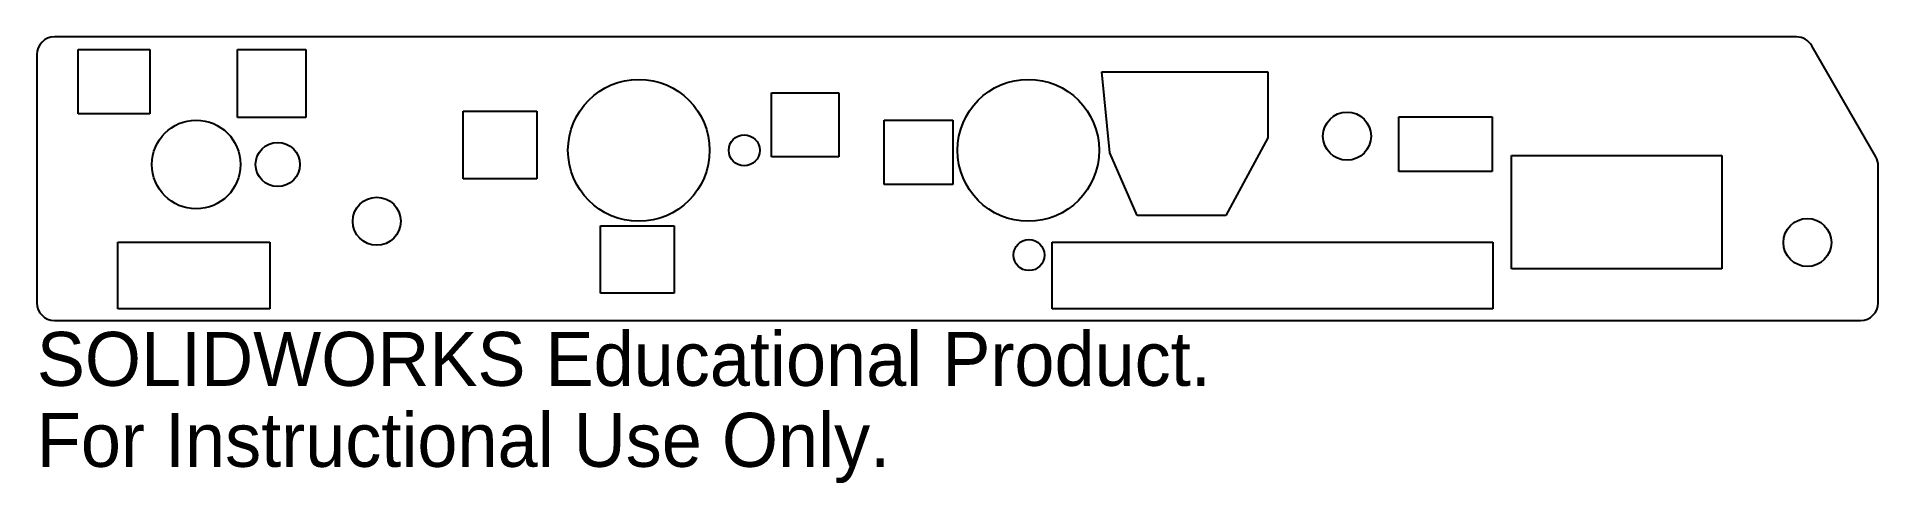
# Model space of a CAD drawing. Header units: inches. Extents: x 0 to 6.5, y -1.57 to 0.
import ezdxf

# ---------------------------------------------------------------- set-up
doc = ezdxf.new("R2010")
doc.units = ezdxf.units.IN
doc.header["$MEASUREMENT"] = 0
doc.styles.add('SLDTEXTSTYLE0', font='Arail.ttf')

msp = doc.modelspace()

# ---------------------------------------------------------------- linework, layer by layer
at = {"color": 1, "linetype": 'Continuous', "lineweight": 25}
for p, q in [((6.2113, 0), (0.0625, 0)), ((0, -0.0625), (0, -0.9375)), ((0.1461, -0.0444), (0.3985, -0.0444)), ((0.1461, -0.2714), (0.1461, -0.0444)), ((0.3985, -0.0444), (0.3985, -0.2714)), ((0.7081, -0.0444), (0.9494, -0.0444)), ((0.7081, -0.2841), (0.7081, -0.0444)), ((0.9494, -0.0444), (0.9494, -0.2841)), ((6.4916, -0.423), (6.2655, -0.0312)), ((3.7598, -0.1238), (4.3452, -0.1238)), ((3.788, -0.4089), (3.7598, -0.1238)), ((4.3452, -0.1238), (4.3452, -0.3556)), ((2.5937, -0.1972), (2.8314, -0.1972)), ((2.5937, -0.4232), (2.5937, -0.1972)), ((2.8314, -0.1972), (2.8314, -0.4232)), ((0.3985, -0.2714), (0.1461, -0.2714)), ((0.9494, -0.2841), (0.7081, -0.2841)), ((1.505, -0.2619), (1.7653, -0.2619)), ((1.505, -0.5), (1.505, -0.2619)), ((1.7653, -0.2619), (1.7653, -0.5)), ((2.991, -0.294), (3.2331, -0.294)), ((2.991, -0.52), (2.991, -0.294)), ((3.2331, -0.294), (3.2331, -0.52)), ((4.8081, -0.282), (5.1375, -0.282)), ((4.8081, -0.475), (4.8081, -0.282)), ((5.1375, -0.282), (5.1375, -0.475)), ((4.3452, -0.3556), (4.1977, -0.6295)), ((2.8314, -0.4232), (2.5937, -0.4232)), ((3.8839, -0.6295), (3.788, -0.4089)), ((5.2052, -0.4182), (5.9481, -0.4182)), ((5.2052, -0.8174), (5.2052, -0.4182)), ((5.9481, -0.4182), (5.9481, -0.8174)), ((6.5, -0.9375), (6.5, -0.4542)), ((1.7653, -0.5), (1.505, -0.5)), ((5.1375, -0.475), (4.8081, -0.475)), ((3.2331, -0.52), (2.991, -0.52)), ((4.1977, -0.6295), (3.8839, -0.6295)), ((1.9892, -0.6667), (2.2495, -0.6667)), ((1.9892, -0.9032), (1.9892, -0.6667)), ((2.2495, -0.6667), (2.2495, -0.9032)), ((0.2858, -0.7239), (0.8224, -0.7239)), ((0.2858, -0.9588), (0.2858, -0.7239)), ((0.8224, -0.7239), (0.8224, -0.9588)), ((3.5847, -0.7239), (5.1394, -0.7239)), ((3.5847, -0.9588), (3.5847, -0.7239)), ((5.1394, -0.7239), (5.1394, -0.9588)), ((5.9481, -0.8174), (5.2052, -0.8174)), ((2.2495, -0.9032), (1.9892, -0.9032)), ((0.8224, -0.9588), (0.2858, -0.9588)), ((5.1394, -0.9588), (3.5847, -0.9588)), ((0.0625, -1), (6.4375, -1))]:
    msp.add_line(p, q, dxfattribs=at)
for centre, radius in [((2.125, -0.4), 0.25), ((3.5, -0.4), 0.25), ((0.5625, -0.45), 0.1563), ((4.625, -0.35), 0.0848), ((0.8503, -0.45), 0.0781), ((2.497, -0.4), 0.0547), ((1.2, -0.65), 0.0847), ((6.25, -0.725), 0.0847), ((3.5023, -0.7692), 0.0547)]:
    msp.add_circle(centre, radius, dxfattribs=at)
for centre, start, end in [((0.0625, -0.0625), 90, 180), ((6.2113, -0.0625), 30, 90), ((6.4375, -0.4542), 360, 30), ((0.0625, -0.9375), 180, 270), ((6.4375, -0.9375), 270, 0)]:
    msp.add_arc(centre, 0.0625, start, end, dxfattribs=at)

# ---------------------------------------------------------------- texts
at = {"color": 7, "linetype": 'Continuous', "char_height": 0.1903, "attachment_point": 1, "style": 'SLDTEXTSTYLE0'}
for s, insert in [('SOLIDWORKS Educational Product.', (0, -1.0401)), ('For Instructional Use Only.', (0, -1.3256))]:
    msp.add_mtext(s, dxfattribs=dict(at, insert=insert))

doc.saveas('drawing.dxf')
